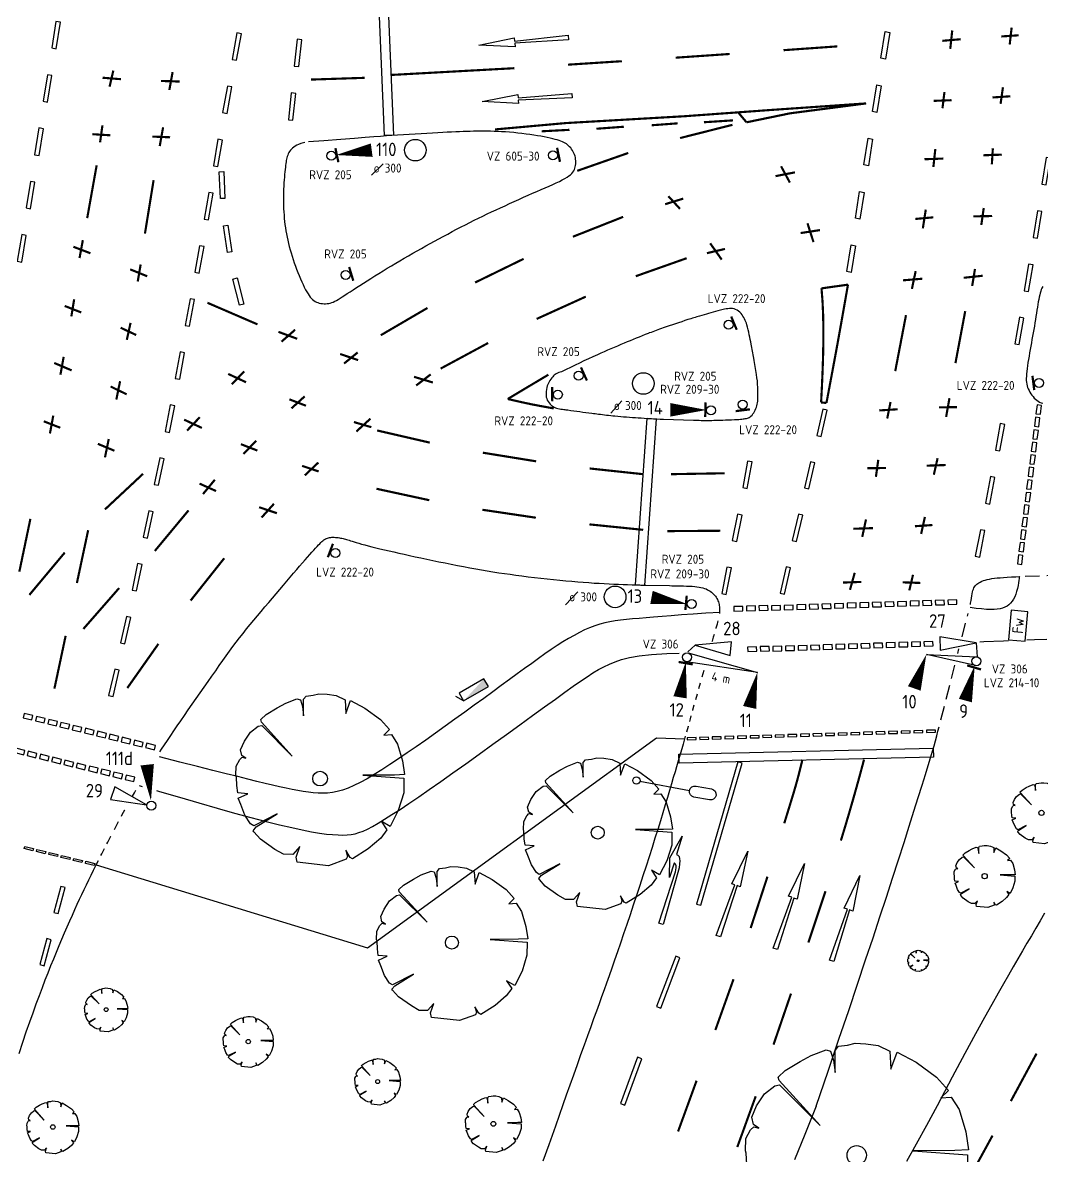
# Model space of a CAD drawing. Header units: metres. Extents: x -2 to 212, y 0 to 148.
# Drawn here: x 75.9 to 132.5, y 36.2 to 99.1 of the extents above; entities that cross this region are included whole.
import ezdxf
from ezdxf.enums import TextEntityAlignment as Align

# ---------------------------------------------------------------- set-up
doc = ezdxf.new("R2010")
doc.units = ezdxf.units.M
doc.header["$LTSCALE"] = 25
doc.linetypes.add('STRICHLINIE2', pattern=[9.525, 6.35, -3.175])
doc.layers.get('0').update_dxf_attribs({"linetype": 'CONTINUOUS'})
for name, color, linetype in [('BSFFUSFURT', 2, 'CONTINUOUS'), ('BT-BM-SYM', 2, 'CONTINUOUS'), ('BT-OF-LIN-ABG', 4, 'CONTINUOUS'), ('BV-BL-SYM', 2, 'CONTINUOUS'), ('BV-FM-SYM', 2, 'CONTINUOUS'), ('BV-SF-LIN-HOH', 5, 'CONTINUOUS'), ('BV-SF-LIN-HOH-AGS', 5, 'STRICHLINIE2'), ('BV-VK-SYM', 2, 'CONTINUOUS'), ('BV-VK-TXT', 2, 'CONTINUOUS'), ('BV-VK-TXT-LSA', 3, 'CONTINUOUS'), ('BW-EW-SYM', 3, 'CONTINUOUS'), ('BW-KM-SYM', 2, 'CONTINUOUS')]:
    doc.layers.add(name, color=color, linetype=linetype)
doc.styles.get("Standard").update_dxf_attribs({"font": 'isocp.shx', "height": 0.5})

# ---------------------------------------------------------------- blocks, each defined once
blk = doc.blocks.new('VKLSAN')
blk.add_lwpolyline([(0, 0, 0, 0.75, 0), (2, 0, 0.75, 0.75, 0)], format="xyseb")
blk = doc.blocks.new('VKLSAF')
for p, q in [((2, 0.375), (0, 0)), ((0, 0), (2, -0.375)), ((2, -0.375), (2, 0.375))]:
    blk.add_line(p, q)
blk = doc.blocks.new('VKLSASK1')
blk.add_lwpolyline([(0, -0.45, 0, 0, 0), (0, 0.15, 0.3, 0, 0), (0, 0.45, 0, 0, 0)], format="xyseb")
blk.add_circle((0, 0), 0.6)
blk = doc.blocks.new('FMPFLL')
blk.add_lwpolyline([(0, -0.289), (1.05, -0.289), (1.064, -0.215), (1.119, -0.13), (1.236, -0.058), (1.345, -0.016), (1.511, 0.027), (1.722, 0.058), (2, 0.062), (5, 0.125), (5, 0), (5, -0.125), (3.5, -0.094), (2, -0.062), (1.876, -0.075), (1.774, -0.098), (1.676, -0.135), (1.595, -0.186), (1.555, -0.251), (1.55, -0.289), (2.4, -0.289), (1.35, -0.589)], close=True)
blk = doc.blocks.new('FMPFLG')
blk.add_lwpolyline([(0, 0), (2, 0.25), (2, 0.0625), (5, 0.125), (5, -0.125), (2, -0.0625), (2, -0.25)], close=True)
blk = doc.blocks.new('BMIST')
blk.add_lwpolyline([(0.506, 0.041), (0.991, 0.004), (0.99, -0.167), (0.925, -0.378), (0.829, -0.566), (0.721, -0.503), (0.788, -0.605), (0.717, -0.704), (0.57, -0.828), (0.382, -0.947), (0.354, -0.933), (0.304, -0.846), (0.324, -0.92), (0.31, -0.952), (0.101, -1.03), (-0.27, -0.988), (-0.283, -0.927), (-0.239, -0.804), (-0.323, -0.896), (-0.431, -0.894), (-0.535, -0.836), (-0.705, -0.716), (-0.782, -0.629), (-0.791, -0.616), (-0.754, -0.569), (-0.509, -0.416), (-0.783, -0.559), (-0.822, -0.535), (-0.888, -0.433), (-0.937, -0.307), (-0.967, -0.23), (-0.853, -0.178), (-0.972, -0.169), (-0.984, -0.083), (-0.988, 0.019), (-0.995, 0.04), (-0.992, 0.149), (-0.949, 0.227), (-0.921, 0.255), (-0.876, 0.242), (-0.923, 0.274), (-0.939, 0.342), (-0.895, 0.442), (-0.824, 0.549), (-0.733, 0.621), (-0.69, 0.629), (-0.328, 0.267), (-0.694, 0.669), (-0.702, 0.7), (-0.639, 0.757), (-0.506, 0.838), (-0.406, 0.892), (-0.273, 0.943), (-0.233, 0.932), (-0.208, 0.851), (-0.194, 0.741), (-0.194, 0.938), (-0.164, 0.976), (-0.083, 0.986), (-0.013, 1.003), (0.083, 0.998), (0.192, 0.981), (0.295, 0.932), (0.305, 0.77), (0.361, 0.923), (0.531, 0.832), (0.714, 0.7), (0.82, 0.58), (0.752, 0.513), (0.846, 0.521), (0.916, 0.409), (0.976, 0.211), (0.999, 0.048), (0.879, 0.043)], close=True)
blk.add_circle((0, 0), 0.0866)
blk = doc.blocks.new('EWKAS03')
blk.add_lwpolyline([(-0.8, -0.25), (0.8, -0.25), (0.8, 0.25), (-0.8, 0.25), (-0.8, -0.25), (-1.05, 0.183)])
blk.add_solid([(-0.8, -0.25), (0.8, -0.25), (0.8, 0.25)])
blk = doc.blocks.new('BLSTRLAM')
blk.add_line((0.2, 0), (3, 0))
blk.add_lwpolyline([(3.3125, 0.3125), (4.1875, 0.3125, -1), (4.1875, -0.3125), (3.3125, -0.3125, -1)], format="xyb", close=True)
blk.add_circle((0, 0), 0.2)
blk = doc.blocks.new('FWSHA01')
blk.add_lwpolyline([(-0.82, -0.465), (0.82, -0.465), (0.82, 0.465), (-0.82, 0.465)], close=True)
blk.add_text('Fw', height=0.6).set_placement((0, 0), align=Align.MIDDLE)
blk = doc.blocks.new('BVKMAN')
blk.add_circle((0, 0), 0.25)
blk = doc.blocks.new('Verkehrszeichen')
at = {"layer": 'BV-VK-SYM', "const_width": 0.125}
blk.add_lwpolyline([(0.305, 0.373), (0.322, -0.426)], dxfattribs=at)
at = {"layer": 'BV-VK-SYM', "rotation": 0.8654267626991108}
blk.add_blockref('BVKMAN', (0, 0), dxfattribs=at)
blk = doc.blocks.new('bvkma280')
for p, q in [((0.022, 0.249), (2.8, 0)), ((2.8, 0), (0.022, -0.249))]:
    blk.add_line(p, q)
blk.add_circle((0, 0), 0.25)
blk = doc.blocks.new('bvkma400')
for p, q in [((0.016, 0.25), (4, 0)), ((4, 0), (0.016, -0.25))]:
    blk.add_line(p, q)
blk.add_circle((0, 0), 0.25)

msp = doc.modelspace()

# ---------------------------------------------------------------- linework, layer by layer
at = {"layer": 'BSFFUSFURT'}
for points in [[(126.599, 59.713), (126.595, 59.833), (126.095, 59.818), (126.099, 59.698)], [(113.305, 59.3), (113.301, 59.42), (112.801, 59.405), (112.805, 59.285)], [(114.005, 59.322), (114.001, 59.442), (113.501, 59.426), (113.505, 59.306)], [(114.704, 59.344), (114.701, 59.464), (114.201, 59.448), (114.205, 59.328)], [(115.404, 59.366), (115.4, 59.485), (114.9, 59.47), (114.904, 59.35)], [(116.104, 59.387), (116.1, 59.507), (115.6, 59.492), (115.604, 59.372)], [(116.803, 59.409), (116.8, 59.529), (116.3, 59.513), (116.304, 59.393)], [(117.503, 59.431), (117.499, 59.551), (116.999, 59.535), (117.003, 59.415)], [(118.203, 59.452), (118.199, 59.572), (117.699, 59.557), (117.703, 59.437)], [(118.902, 59.474), (118.899, 59.594), (118.399, 59.579), (118.403, 59.459)], [(119.602, 59.496), (119.598, 59.616), (119.098, 59.6), (119.102, 59.48)], [(120.302, 59.518), (120.298, 59.638), (119.798, 59.622), (119.802, 59.502)], [(121.001, 59.539), (120.998, 59.659), (120.498, 59.644), (120.501, 59.524)], [(121.701, 59.561), (121.697, 59.681), (121.197, 59.666), (121.201, 59.546)], [(122.401, 59.583), (122.397, 59.703), (121.897, 59.687), (121.901, 59.567)], [(123.1, 59.605), (123.097, 59.725), (122.597, 59.709), (122.6, 59.589)], [(123.8, 59.626), (123.796, 59.746), (123.296, 59.731), (123.3, 59.611)], [(124.5, 59.648), (124.496, 59.768), (123.996, 59.753), (124, 59.633)], [(125.199, 59.67), (125.195, 59.79), (124.696, 59.774), (124.699, 59.654)], [(125.899, 59.692), (125.895, 59.812), (125.395, 59.796), (125.399, 59.676)], [(76.499, 53.246), (76.471, 53.129), (75.985, 53.246), (76.013, 53.363)], [(77.18, 53.081), (77.151, 52.965), (76.665, 53.082), (76.694, 53.199)], [(77.86, 52.917), (77.832, 52.801), (77.346, 52.918), (77.374, 53.035)], [(78.541, 52.753), (78.512, 52.636), (78.026, 52.754), (78.055, 52.87)], [(79.221, 52.589), (79.193, 52.472), (78.707, 52.589), (78.735, 52.706)], [(79.901, 52.424), (79.873, 52.308), (79.387, 52.425), (79.415, 52.542)]]:
    msp.add_lwpolyline(points, close=True, dxfattribs=at)
at = {"layer": 'BT-OF-LIN-ABG'}
for p, q in [((95.058, 47.735), (111.1, 59.392)), ((111.1, 59.392), (112.659, 59.34)), ((79.984, 52.343), (95.058, 47.735))]:
    msp.add_line(p, q, dxfattribs=at)
for points in [[(131.261, 68.363), (131.257, 68.328), (131.248, 68.253), (131.234, 68.145), (131.213, 68.011), (131.185, 67.86), (131.151, 67.7), (131.109, 67.538), (131.06, 67.381), (131.003, 67.237), (130.937, 67.107), (130.861, 66.991), (130.777, 66.887), (130.682, 66.797), (130.576, 66.72), (130.46, 66.657), (130.332, 66.606), (130.191, 66.567), (130.035, 66.541), (129.858, 66.528), (129.656, 66.527), (129.426, 66.537), (129.162, 66.559), (128.862, 66.592), (128.521, 66.637)], [(114.642, 66.365), (113.851, 66.317), (113.14, 66.272), (112.502, 66.228), (111.929, 66.185), (111.413, 66.145), (110.947, 66.106), (110.523, 66.07), (110.134, 66.035), (109.771, 66.003), (109.432, 65.969), (109.112, 65.933), (108.807, 65.892), (108.515, 65.843), (108.231, 65.783), (107.952, 65.71), (107.674, 65.622), (107.393, 65.516), (107.109, 65.393), (106.82, 65.252), (106.525, 65.094), (106.222, 64.92), (105.91, 64.729), (105.588, 64.522), (105.254, 64.3), (104.908, 64.062), (104.548, 63.808), (104.173, 63.539), (103.78, 63.254), (103.368, 62.953), (102.936, 62.636), (102.483, 62.303), (102.006, 61.953), (101.506, 61.587), (100.986, 61.209), (100.453, 60.823), (99.91, 60.432), (99.365, 60.042), (98.821, 59.655), (98.285, 59.276), (97.762, 58.909), (97.256, 58.559), (96.769, 58.226), (96.302, 57.915), (95.856, 57.627), (95.432, 57.364), (95.031, 57.128), (94.654, 56.922), (94.301, 56.749), (93.973, 56.609), (93.666, 56.5), (93.377, 56.42), (93.101, 56.365), (92.833, 56.333), (92.57, 56.321), (92.308, 56.326), (92.042, 56.344), (91.768, 56.374), (91.483, 56.415), (91.184, 56.466), (90.867, 56.527), (90.53, 56.599), (90.169, 56.68), (89.782, 56.771), (89.365, 56.872), (88.912, 56.982), (88.411, 57.106), (87.846, 57.246), (87.199, 57.407), (86.457, 57.593), (85.603, 57.807), (84.621, 58.054), (83.496, 58.337)], [(131.682, 64.84), (132.107, 64.854), (132.783, 64.874)], [(129.066, 64.741), (129.287, 64.75), (130.385, 64.794), (130.651, 64.804)], [(83.333, 56.47), (83.507, 56.419), (84.61, 56.096), (85.679, 55.787), (86.703, 55.496), (87.673, 55.225), (88.581, 54.978), (89.418, 54.758), (90.173, 54.569), (90.842, 54.411), (91.428, 54.284), (91.941, 54.184), (92.388, 54.109), (92.777, 54.056), (93.117, 54.023), (93.415, 54.005), (93.68, 54.001), (93.92, 54.009), (94.144, 54.032), (94.36, 54.072), (94.578, 54.133), (94.807, 54.219), (95.055, 54.332), (95.332, 54.478), (95.646, 54.659), (96.005, 54.877), (96.41, 55.133), (96.861, 55.428), (97.357, 55.759), (97.899, 56.128), (98.485, 56.533), (99.117, 56.974), (99.792, 57.451), (100.51, 57.961), (101.256, 58.496), (102.016, 59.042), (102.775, 59.589), (103.517, 60.126), (104.227, 60.64), (104.889, 61.121), (105.49, 61.556), (106.017, 61.937), (106.478, 62.267), (106.885, 62.552), (107.247, 62.798), (107.577, 63.009), (107.886, 63.192), (108.185, 63.353), (108.486, 63.497), (108.803, 63.629), (109.164, 63.749), (109.601, 63.855), (110.145, 63.947), (110.827, 64.024), (111.68, 64.084), (112.366, 64.111)], [(82.378, 56.753), (82.541, 56.705)]]:
    msp.add_lwpolyline(points, dxfattribs=at)
at = {"layer": 'BV-FM-SYM'}
for points in [[(77.997, 99.161), (77.75, 99.2), (77.511, 97.72), (77.757, 97.68)], [(96.492, 92.874), (95.993, 92.853), (95.715, 99.468), (96.214, 99.489)], [(88.045, 98.514), (87.799, 98.558), (87.532, 97.082), (87.778, 97.038)], [(123.821, 97.106), (123.575, 97.146), (123.812, 98.627), (124.059, 98.587)], [(91.397, 98.18), (91.149, 98.207), (90.985, 96.716), (91.233, 96.689)], [(77.52, 96.199), (77.273, 96.238), (77.036, 94.757), (77.283, 94.718)], [(87.514, 95.562), (87.268, 95.605), (87.007, 94.128), (87.253, 94.085)], [(91.069, 95.198), (90.821, 95.225), (90.657, 93.734), (90.905, 93.707)], [(123.347, 94.144), (123.1, 94.184), (123.337, 95.665), (123.584, 95.625)], [(77.047, 93.236), (76.8, 93.276), (76.564, 91.794), (76.811, 91.755)], [(86.995, 92.607), (86.748, 92.65), (86.492, 91.172), (86.739, 91.129)], [(122.873, 91.182), (122.626, 91.221), (122.863, 92.702), (123.11, 92.663)], [(132.988, 91.599), (132.741, 91.638), (132.508, 90.156), (132.755, 90.117)], [(87.131, 89.362), (86.881, 89.351), (86.815, 90.849), (87.064, 90.86)], [(76.575, 90.274), (76.328, 90.313), (76.089, 88.833), (76.336, 88.793)], [(86.484, 89.651), (86.238, 89.694), (85.983, 88.215), (86.23, 88.173)], [(122.398, 88.22), (122.152, 88.259), (122.389, 89.74), (122.636, 89.701)], [(132.514, 88.635), (132.267, 88.676), (132.023, 87.196), (132.269, 87.156)], [(87.522, 86.402), (87.275, 86.364), (87.046, 87.846), (87.293, 87.885)], [(76.094, 87.312), (75.847, 87.353), (75.601, 85.873), (75.848, 85.832)], [(85.973, 86.695), (85.726, 86.738), (85.465, 85.261), (85.711, 85.218)], [(121.924, 85.257), (121.677, 85.297), (121.914, 86.778), (122.161, 86.738)], [(132.02, 85.676), (131.774, 85.718), (131.521, 84.239), (131.767, 84.197)], [(88.184, 83.489), (87.941, 83.428), (87.576, 84.883), (87.818, 84.944)], [(85.443, 83.741), (85.198, 83.786), (84.926, 82.311), (85.171, 82.266)], [(131.511, 82.719), (131.265, 82.762), (131.005, 81.285), (131.251, 81.241)], [(84.896, 80.791), (84.651, 80.837), (84.376, 79.362), (84.622, 79.316)], [(84.345, 77.841), (84.099, 77.889), (83.812, 76.417), (84.058, 76.369)], [(120.586, 77.606), (120.342, 77.663), (120.003, 76.201), (120.246, 76.145)], [(132.489, 77.869), (132.241, 77.9), (132.18, 77.404), (132.428, 77.373)], [(110.436, 67.869), (109.937, 67.904), (110.588, 77.152), (111.087, 77.117)], [(130.448, 76.812), (130.203, 76.858), (129.93, 75.383), (130.176, 75.337)], [(132.341, 76.678), (132.403, 77.174), (132.155, 77.205), (132.093, 76.709)], [(132.255, 75.983), (132.317, 76.48), (132.069, 76.51), (132.007, 76.014)], [(132.234, 75.785), (131.986, 75.816), (131.924, 75.32), (132.172, 75.289)], [(83.759, 74.897), (83.514, 74.948), (83.209, 73.479), (83.453, 73.429)], [(132.148, 75.09), (131.9, 75.121), (131.838, 74.625), (132.086, 74.594)], [(116.41, 74.728), (116.164, 74.773), (115.896, 73.297), (116.142, 73.252)], [(119.907, 74.684), (119.664, 74.74), (119.324, 73.279), (119.568, 73.223)], [(132.061, 74.396), (131.813, 74.427), (131.752, 73.93), (132, 73.9)], [(129.899, 73.863), (129.653, 73.909), (129.376, 72.435), (129.621, 72.389)], [(131.913, 73.205), (131.975, 73.701), (131.727, 73.732), (131.665, 73.236)], [(131.827, 72.51), (131.889, 73.006), (131.641, 73.037), (131.579, 72.541)], [(83.146, 71.96), (82.901, 72.012), (82.592, 70.544), (82.837, 70.492)], [(115.858, 71.777), (115.613, 71.826), (115.317, 70.356), (115.563, 70.306)], [(119.228, 71.762), (118.985, 71.818), (118.645, 70.357), (118.889, 70.3)], [(131.802, 72.312), (131.554, 72.343), (131.493, 71.846), (131.741, 71.816)], [(131.716, 71.617), (131.468, 71.648), (131.406, 71.152), (131.655, 71.121)], [(129.339, 70.915), (129.093, 70.962), (128.811, 69.489), (129.056, 69.442)], [(131.63, 70.922), (131.382, 70.953), (131.32, 70.457), (131.568, 70.426)], [(131.482, 69.732), (131.544, 70.228), (131.296, 70.259), (131.234, 69.762)], [(131.396, 69.037), (131.457, 69.533), (131.209, 69.564), (131.148, 69.068)], [(82.528, 69.024), (82.284, 69.076), (81.973, 67.609), (82.218, 67.557)], [(115.262, 68.837), (115.017, 68.885), (114.728, 67.413), (114.974, 67.365)], [(118.55, 68.839), (118.306, 68.896), (117.967, 67.435), (118.21, 67.378)], [(117.494, 66.738), (117.502, 66.488), (118.002, 66.504), (117.994, 66.754)], [(118.194, 66.76), (118.202, 66.51), (118.702, 66.526), (118.694, 66.776)], [(118.894, 66.782), (118.902, 66.533), (119.401, 66.548), (119.393, 66.798)], [(120.093, 66.821), (119.593, 66.805), (119.601, 66.555), (120.101, 66.571)], [(120.793, 66.843), (120.293, 66.827), (120.301, 66.577), (120.801, 66.593)], [(120.992, 66.853), (121, 66.603), (121.5, 66.619), (121.492, 66.868)], [(121.691, 66.875), (121.699, 66.625), (122.199, 66.641), (122.191, 66.891)], [(122.391, 66.897), (122.399, 66.647), (122.899, 66.663), (122.891, 66.913)], [(123.591, 66.935), (123.091, 66.919), (123.099, 66.669), (123.598, 66.685)], [(124.29, 66.958), (123.79, 66.942), (123.798, 66.692), (124.298, 66.708)], [(124.49, 66.964), (124.498, 66.714), (124.998, 66.73), (124.99, 66.98)], [(125.19, 66.986), (125.198, 66.736), (125.697, 66.752), (125.689, 67.002)], [(125.889, 67.008), (125.897, 66.759), (126.397, 66.774), (126.389, 67.024)], [(127.089, 67.047), (126.589, 67.031), (126.597, 66.781), (127.097, 66.797)], [(127.788, 67.069), (127.289, 67.053), (127.297, 66.803), (127.796, 66.819)], [(81.902, 66.089), (81.658, 66.143), (81.337, 64.678), (81.581, 64.624)], [(115.398, 66.688), (115.406, 66.438), (115.906, 66.454), (115.898, 66.704)], [(116.098, 66.71), (116.106, 66.46), (116.605, 66.476), (116.597, 66.726)], [(116.797, 66.732), (116.805, 66.482), (117.305, 66.498), (117.297, 66.748)], [(116.169, 64.443), (116.177, 64.193), (116.677, 64.209), (116.669, 64.459)], [(116.869, 64.465), (116.877, 64.215), (117.376, 64.231), (117.368, 64.481)], [(117.566, 64.471), (117.574, 64.221), (118.073, 64.237), (118.065, 64.487)], [(118.265, 64.493), (118.273, 64.243), (118.773, 64.259), (118.765, 64.509)], [(118.965, 64.516), (118.973, 64.266), (119.473, 64.282), (119.465, 64.531)], [(120.164, 64.554), (119.665, 64.538), (119.672, 64.288), (120.172, 64.304)], [(120.864, 64.576), (120.364, 64.56), (120.372, 64.31), (120.872, 64.326)], [(121.063, 64.586), (121.071, 64.336), (121.571, 64.352), (121.563, 64.602)], [(121.763, 64.608), (121.771, 64.358), (122.271, 64.374), (122.263, 64.624)], [(122.462, 64.63), (122.47, 64.38), (122.97, 64.396), (122.962, 64.646)], [(123.662, 64.668), (123.162, 64.652), (123.17, 64.403), (123.67, 64.418)], [(124.361, 64.691), (123.862, 64.675), (123.87, 64.425), (124.369, 64.441)], [(124.561, 64.697), (124.569, 64.447), (125.069, 64.463), (125.061, 64.713)], [(125.261, 64.719), (125.269, 64.469), (125.769, 64.485), (125.761, 64.735)], [(125.961, 64.741), (125.969, 64.492), (126.468, 64.508), (126.46, 64.757)], [(81.253, 63.159), (81.01, 63.215), (80.674, 61.753), (80.918, 61.697)], [(76.473, 60.638), (75.987, 60.756), (75.927, 60.514), (76.413, 60.395)], [(76.667, 60.594), (76.608, 60.351), (77.093, 60.232), (77.153, 60.475)], [(77.347, 60.427), (77.288, 60.185), (77.773, 60.066), (77.833, 60.309)], [(78.027, 60.261), (77.968, 60.018), (78.453, 59.9), (78.513, 60.143)], [(79.193, 59.976), (78.707, 60.095), (78.648, 59.852), (79.133, 59.734)], [(79.873, 59.81), (79.387, 59.929), (79.328, 59.686), (79.813, 59.567)], [(80.067, 59.763), (80.008, 59.52), (80.493, 59.401), (80.553, 59.644)], [(80.747, 59.597), (80.688, 59.354), (81.173, 59.235), (81.233, 59.478)], [(81.427, 59.43), (81.368, 59.187), (81.853, 59.069), (81.913, 59.312)], [(82.593, 59.145), (82.107, 59.264), (82.048, 59.021), (82.533, 58.903)], [(76.014, 58.701), (75.528, 58.82), (75.469, 58.577), (75.955, 58.458)], [(76.208, 58.657), (76.149, 58.414), (76.635, 58.295), (76.694, 58.538)], [(83.273, 58.979), (82.787, 59.098), (82.728, 58.855), (83.213, 58.736)], [(112.358, 58), (112.347, 58.5), (126.479, 58.828), (126.491, 58.328)], [(76.888, 58.491), (76.829, 58.248), (77.315, 58.129), (77.374, 58.372)], [(77.568, 58.324), (77.509, 58.082), (77.995, 57.963), (78.054, 58.206)], [(78.734, 58.039), (78.248, 58.158), (78.189, 57.915), (78.675, 57.797)], [(79.414, 57.873), (78.928, 57.992), (78.869, 57.749), (79.355, 57.63)], [(115.871, 58), (115.632, 58.07), (113.321, 50.169), (113.561, 50.099)], [(79.608, 57.826), (79.549, 57.583), (80.035, 57.464), (80.094, 57.707)], [(80.288, 57.66), (80.229, 57.417), (80.715, 57.298), (80.774, 57.541)], [(80.968, 57.493), (80.909, 57.251), (81.395, 57.132), (81.454, 57.375)], [(82.134, 57.209), (81.648, 57.327), (81.589, 57.084), (82.075, 56.966)], [(78.255, 51.085), (78.013, 51.148), (77.634, 49.697), (77.876, 49.634)], [(77.487, 48.183), (77.246, 48.25), (76.847, 46.804), (77.088, 46.737)], [(112.404, 47.188), (112.17, 47.276), (111.112, 44.469), (111.346, 44.381)], [(110.29, 41.574), (110.055, 41.661), (109.106, 39.083), (109.34, 38.997)]]:
    msp.add_lwpolyline(points, close=True, dxfattribs=at)
at = {"layer": 'BV-FM-SYM', "const_width": 0.12}
for points in [[(130.832, 98.857), (130.723, 97.911)], [(126.982, 98.118), (128.006, 98.207)], [(127.422, 97.669), (127.532, 98.692)], [(130.254, 98.36), (131.226, 98.426)], [(118.16, 97.598), (121.153, 97.81)], [(106.187, 96.793), (109.181, 96.986)], [(112.175, 97.182), (115.168, 97.387)], [(80.726, 95.567), (80.934, 96.466)], [(84.227, 96.38), (84.047, 95.387)], [(96.377, 96.223), (103.215, 96.598)], [(80.334, 96.068), (81.356, 95.987)], [(83.578, 95.889), (84.625, 95.855)], [(91.91, 95.965), (94.9, 96.063)], [(126.991, 94.374), (127.099, 95.274)], [(129.769, 94.972), (130.765, 95.038)], [(130.348, 95.54), (130.216, 94.617)], [(102.134, 93.196), (106.078, 93.55), (112.641, 93.928), (117.486, 94.279), (122.752, 94.642)], [(116.105, 93.592), (118.53, 94.092), (120.802, 94.388), (122.752, 94.642)], [(126.498, 94.783), (127.492, 94.82)], [(80.198, 92.478), (80.33, 93.424)], [(83.699, 93.314), (83.512, 92.269)], [(104.722, 93.092), (106.272, 93.174)], [(107.77, 93.234), (109.291, 93.346)], [(110.841, 93.428), (112.286, 93.535)], [(112.414, 92.716), (115.323, 93.452)], [(113.737, 93.595), (115.357, 93.7)], [(79.775, 92.932), (80.775, 92.87)], [(83.097, 92.799), (84.091, 92.76)], [(106.703, 90.896), (109.535, 91.888)], [(126.484, 91.109), (126.593, 92.109)], [(129.788, 92.152), (129.732, 91.252)], [(125.991, 91.541), (127.039, 91.578)], [(129.263, 91.76), (130.287, 91.796)], [(79.483, 88.267), (80.009, 91.204)], [(117.716, 90.601), (118.795, 90.813)], [(118.026, 91.148), (118.514, 90.242)], [(83.172, 90.377), (82.691, 87.41)], [(112.41, 88.783), (111.767, 89.486)], [(111.587, 89.043), (112.591, 89.354)], [(125.9, 87.699), (126.062, 88.745)], [(129.281, 88.835), (129.148, 87.889)], [(106.463, 87.236), (109.252, 88.339)], [(125.484, 88.224), (126.479, 88.313)], [(128.703, 88.367), (129.75, 88.386)], [(120.184, 87.605), (119.111, 87.44)], [(119.491, 87.986), (119.826, 86.936)], [(79.057, 86.049), (79.242, 87.047)], [(114.087, 86.871), (114.727, 85.964)], [(78.718, 86.678), (79.662, 86.318)], [(114.908, 86.558), (113.906, 86.323)], [(82.452, 85.693), (82.29, 84.747)], [(101.03, 84.692), (103.726, 86.008)], [(109.953, 85.043), (112.781, 86.043)], [(81.87, 85.424), (82.819, 85.04)], [(125.292, 84.336), (125.501, 85.328)], [(128.171, 84.956), (129.219, 85.068)], [(128.796, 85.447), (128.64, 84.501)], [(120.248, 78.031), (120.292, 78.887), (120.329, 79.733), (120.357, 80.563), (120.373, 81.376), (120.375, 82.166), (120.36, 82.93), (120.326, 83.665), (120.271, 84.368)], [(120.271, 84.368), (121.741, 84.574)], [(120.546, 78.004), (120.758, 79.135), (120.924, 80.023), (121.059, 80.746), (121.175, 81.381), (121.287, 82.004), (121.41, 82.692), (121.556, 83.523), (121.741, 84.574)], [(124.8, 84.815), (125.871, 84.903)], [(78.603, 82.807), (78.759, 83.759)], [(104.445, 82.668), (107.176, 83.908)], [(78.234, 83.39), (79.155, 83.029)], [(86.161, 83.568), (88.942, 82.368)], [(95.793, 81.766), (98.383, 83.28)], [(127.71, 80.215), (128.253, 83.101)], [(81.892, 82.452), (81.684, 81.506)], [(124.366, 79.77), (124.964, 82.883)], [(81.34, 82.182), (82.207, 81.776)], [(90.107, 81.952), (91.149, 81.566)], [(90.276, 81.406), (91.032, 82.07)], [(99.117, 79.912), (101.757, 81.335)], [(77.997, 79.572), (78.176, 80.565)], [(93.537, 80.721), (94.533, 80.383)], [(93.753, 80.193), (94.508, 80.81)], [(77.652, 80.225), (78.619, 79.812)], [(87.316, 79.615), (88.305, 79.154)], [(87.508, 79.039), (88.212, 79.757)], [(97.639, 79.454), (98.682, 79.139)], [(97.756, 78.974), (98.564, 79.59)], [(105.1, 79.571), (104.674, 79.318), (104.343, 79.121), (104.079, 78.963), (103.855, 78.83), (103.646, 78.705), (103.425, 78.572), (103.165, 78.417), (102.84, 78.222)], [(80.78, 78.918), (81.677, 78.482)], [(81.31, 79.211), (81.101, 78.19)], [(90.715, 78.203), (91.634, 77.848)], [(90.832, 77.705), (91.564, 78.369)], [(105.401, 77.697), (104.971, 77.776), (104.632, 77.838), (104.355, 77.891), (104.109, 77.94), (103.865, 77.991), (103.592, 78.051), (103.26, 78.126), (102.84, 78.222)], [(120.546, 78.004), (120.248, 78.031)], [(123.921, 77.137), (124.106, 78.054)], [(127.378, 78.272), (127.192, 77.227)], [(123.475, 77.586), (124.5, 77.652)], [(126.8, 77.757), (127.8, 77.771)], [(77.07, 76.984), (77.99, 76.624)], [(77.414, 76.308), (77.599, 77.301)], [(84.868, 77.075), (85.856, 76.614)], [(85.031, 76.471), (85.74, 77.212)], [(94.296, 76.942), (95.264, 76.657)], [(94.437, 76.42), (95.216, 77.131)], [(98.513, 75.799), (95.59, 76.474)], [(80.076, 75.731), (80.996, 75.348)], [(80.681, 76), (80.472, 74.979)], [(88.021, 75.713), (88.935, 75.358)], [(88.162, 75.168), (88.871, 75.908)], [(104.422, 74.76), (101.46, 75.239)], [(126.718, 74.933), (126.51, 74.017)], [(91.422, 74.507), (92.343, 74.198)], [(91.569, 73.979), (92.325, 74.695)], [(110.378, 74.044), (107.395, 74.363)], [(122.823, 74.376), (123.847, 74.389)], [(123.292, 73.897), (123.424, 74.843)], [(126.118, 74.518), (127.165, 74.554)], [(82.582, 74.063), (80.469, 72.089)], [(85.915, 72.942), (86.573, 73.736)], [(111.909, 74.046), (114.899, 74.097)], [(85.723, 73.523), (86.642, 73.109)], [(98.485, 72.601), (95.553, 73.236)], [(89.169, 71.637), (89.856, 72.402)], [(83.238, 69.779), (85.11, 72.033)], [(89.029, 72.212), (90.02, 71.879)], [(104.405, 71.628), (101.437, 72.069)], [(76.328, 71.565), (75.714, 68.628)], [(110.366, 70.954), (107.381, 71.257)], [(122.533, 70.559), (122.741, 71.533)], [(125.458, 71.155), (126.435, 71.221)], [(126.013, 71.67), (125.804, 70.725)], [(79.537, 70.934), (78.911, 68)], [(111.707, 70.882), (114.65, 70.904)], [(122.04, 71.014), (123.134, 71.05)], [(78.236, 69.69), (76.272, 67.341)], [(85.228, 67.026), (87.094, 69.376)], [(121.46, 68.025), (122.484, 68.061)], [(121.854, 67.623), (122.115, 68.568)], [(124.777, 68.038), (125.753, 68.005)], [(125.354, 68.459), (125.147, 67.59)], [(81.256, 67.72), (79.269, 65.448)], [(78.286, 65.066), (77.662, 62.132)], [(81.711, 62.167), (83.438, 64.619)], [(119.211, 58.19), (119.1, 57.74), (119.009, 57.376), (118.925, 57.055), (118.836, 56.736), (118.731, 56.378), (118.598, 55.939), (118.426, 55.378), (118.201, 54.653)], [(117.268, 51.688), (116.336, 48.836)], [(120.49, 50.879), (119.541, 48.033)], [(115.383, 45.992), (114.374, 43.167)], [(118.576, 45.193), (117.604, 42.355)], [(132.212, 41.859), (130.787, 39.22)], [(113.33, 40.354), (112.304, 37.535)], [(116.616, 39.49), (115.593, 36.67)], [(129.771, 37.308), (128.331, 34.676)]]:
    msp.add_lwpolyline(points, dxfattribs=at)
msp.add_lwpolyline([(122.634, 58.198, -0.001513), (122.447, 57.5, -0.001513), (122.256, 56.803, -0.003393), (121.812, 55.245, -0.003393), (121.346, 53.693)], format="xyb", dxfattribs=at)
at = {"layer": 'BV-SF-LIN-HOH'}
for p, q in [((111.497, 77.099), (113.156, 77.045)), ((110.522, 67.882), (111.819, 67.855))]:
    msp.add_line(p, q, dxfattribs=at)
for points in [[(91.57, 92.476), (91.49, 92.456), (91.349, 92.413), (91.229, 92.368), (91.125, 92.32), (91.036, 92.269), (90.958, 92.216), (90.89, 92.159), (90.829, 92.099), (90.776, 92.037), (90.729, 91.973), (90.689, 91.906), (90.654, 91.838), (90.625, 91.768), (90.599, 91.697), (90.577, 91.625), (90.558, 91.55), (90.542, 91.472), (90.528, 91.388), (90.515, 91.298), (90.502, 91.199), (90.49, 91.091), (90.478, 90.973), (90.465, 90.842), (90.451, 90.7), (90.437, 90.548), (90.424, 90.389), (90.412, 90.222), (90.401, 90.05), (90.392, 89.874), (90.385, 89.696), (90.381, 89.516), (90.38, 89.335), (90.382, 89.154), (90.386, 88.973), (90.394, 88.792), (90.404, 88.612), (90.416, 88.434), (90.432, 88.257), (90.449, 88.081), (90.47, 87.908), (90.494, 87.735), (90.521, 87.563), (90.551, 87.39), (90.585, 87.218), (90.622, 87.044), (90.663, 86.869), (90.708, 86.692), (90.756, 86.513), (90.808, 86.333), (90.864, 86.152), (90.923, 85.971), (90.984, 85.789), (91.048, 85.609), (91.115, 85.428), (91.185, 85.25), (91.256, 85.074), (91.328, 84.902), (91.4, 84.737), (91.472, 84.58), (91.544, 84.432), (91.614, 84.295), (91.682, 84.171), (91.748, 84.061), (91.812, 83.964), (91.875, 83.88), (91.938, 83.807), (92.003, 83.744), (92.07, 83.691), (92.14, 83.646), (92.213, 83.608), (92.292, 83.577), (92.375, 83.551), (92.46, 83.532), (92.548, 83.52), (92.637, 83.513), (92.725, 83.513), (92.813, 83.519), (92.898, 83.531), (92.981, 83.55), (93.063, 83.575), (93.146, 83.608), (93.232, 83.648), (93.324, 83.697), (93.423, 83.754), (93.531, 83.82), (93.651, 83.896), (93.785, 83.981), (93.931, 84.076), (94.089, 84.179), (94.259, 84.29), (94.438, 84.407), (94.628, 84.529), (94.826, 84.657), (95.032, 84.789), (95.244, 84.924), (95.463, 85.061), (95.687, 85.201), (95.915, 85.341), (96.147, 85.483), (96.382, 85.625), (96.618, 85.766), (96.855, 85.906), (97.092, 86.045), (97.329, 86.182), (97.567, 86.319), (97.806, 86.454), (98.045, 86.588), (98.285, 86.722), (98.527, 86.855), (98.77, 86.989), (99.014, 87.122), (99.26, 87.255), (99.506, 87.387), (99.753, 87.519), (100, 87.649), (100.247, 87.777), (100.492, 87.903), (100.737, 88.027), (100.98, 88.148), (101.222, 88.267), (101.463, 88.383), (101.706, 88.499), (101.949, 88.614), (102.194, 88.728), (102.442, 88.843), (102.693, 88.959), (102.947, 89.075), (103.204, 89.193), (103.461, 89.309), (103.718, 89.425), (103.971, 89.539), (104.22, 89.65), (104.463, 89.757), (104.699, 89.861), (104.924, 89.959), (105.14, 90.053), (105.343, 90.142), (105.533, 90.227), (105.709, 90.309), (105.869, 90.388), (106.012, 90.464), (106.138, 90.538), (106.244, 90.61), (106.333, 90.68), (106.405, 90.75), (106.464, 90.821), (106.511, 90.892), (106.547, 90.964), (106.574, 91.039), (106.594, 91.116), (106.609, 91.197), (106.619, 91.281), (106.622, 91.366), (106.621, 91.453), (106.613, 91.541), (106.599, 91.628), (106.58, 91.714), (106.554, 91.798), (106.521, 91.88), (106.483, 91.959), (106.439, 92.034), (106.391, 92.105), (106.338, 92.173), (106.282, 92.236), (106.224, 92.294), (106.163, 92.347), (106.1, 92.395), (106.033, 92.437), (105.962, 92.476), (105.885, 92.512), (105.799, 92.546), (105.704, 92.579), (105.597, 92.611), (105.478, 92.643), (105.344, 92.677), (105.197, 92.711), (105.038, 92.746), (104.866, 92.781), (104.683, 92.815), (104.49, 92.849), (104.288, 92.881), (104.077, 92.913), (103.858, 92.942), (103.634, 92.969), (103.406, 92.994), (103.177, 93.017), (102.948, 93.037), (102.722, 93.055), (102.5, 93.069), (102.286, 93.081), (102.08, 93.09), (101.881, 93.095), (101.688, 93.099), (101.499, 93.1), (101.313, 93.099), (101.129, 93.096), (100.943, 93.092), (100.756, 93.087), (100.566, 93.081), (100.37, 93.074), (100.166, 93.066), (99.952, 93.057), (99.726, 93.047), (99.487, 93.035), (99.231, 93.023), (98.957, 93.008), (98.663, 92.993), (98.354, 92.976), (98.033, 92.958), (97.705, 92.939), (97.374, 92.919), (97.045, 92.899), (96.721, 92.878), (96.408, 92.856), (96.103, 92.834), (95.777, 92.81), (95.397, 92.78), (94.926, 92.743), (94.33, 92.697), (93.573, 92.638), (92.621, 92.565), (91.771, 92.501)], [(132.555, 84.466), (132.515, 84.387), (132.48, 84.301), (132.448, 84.209), (132.418, 84.109), (132.391, 84), (132.365, 83.882), (132.34, 83.755), (132.314, 83.617), (132.289, 83.47), (132.263, 83.315), (132.237, 83.153), (132.21, 82.984), (132.182, 82.811), (132.154, 82.634), (132.124, 82.454), (132.093, 82.273), (132.062, 82.09), (132.029, 81.906), (131.996, 81.721), (131.962, 81.535), (131.929, 81.349), (131.895, 81.162), (131.861, 80.975), (131.828, 80.788), (131.796, 80.603), (131.765, 80.421), (131.737, 80.244), (131.711, 80.073), (131.689, 79.91), (131.67, 79.756), (131.656, 79.613), (131.648, 79.482), (131.644, 79.362), (131.647, 79.251), (131.655, 79.148), (131.67, 79.051), (131.691, 78.958), (131.719, 78.868), (131.754, 78.779), (131.797, 78.69), (131.845, 78.601), (131.9, 78.515), (131.96, 78.431), (132.023, 78.352), (132.09, 78.277), (132.16, 78.209), (132.231, 78.149), (132.303, 78.097), (132.379, 78.052), (132.463, 78.016), (132.556, 77.987)], [(83.527, 58.626), (83.616, 58.762), (83.778, 59.008), (83.947, 59.261), (84.121, 59.522), (84.302, 59.791), (84.49, 60.068), (84.685, 60.354), (84.888, 60.65), (85.098, 60.955), (85.314, 61.266), (85.534, 61.582), (85.756, 61.9), (85.977, 62.216), (86.196, 62.528), (86.411, 62.834), (86.62, 63.131), (86.821, 63.416), (87.016, 63.69), (87.206, 63.956), (87.393, 64.214), (87.578, 64.467), (87.763, 64.715), (87.95, 64.961), (88.141, 65.205), (88.335, 65.449), (88.535, 65.694), (88.737, 65.938), (88.942, 66.183), (89.149, 66.427), (89.357, 66.671), (89.564, 66.914), (89.772, 67.157), (89.977, 67.399), (90.18, 67.638), (90.379, 67.873), (90.574, 68.103), (90.763, 68.326), (90.945, 68.541), (91.119, 68.745), (91.285, 68.938), (91.441, 69.118), (91.587, 69.285), (91.724, 69.439), (91.85, 69.581), (91.967, 69.711), (92.073, 69.829), (92.169, 69.935), (92.256, 70.03), (92.332, 70.113), (92.401, 70.186), (92.462, 70.25), (92.518, 70.304), (92.57, 70.351), (92.62, 70.391), (92.669, 70.425), (92.72, 70.453), (92.773, 70.477), (92.828, 70.497), (92.886, 70.513), (92.946, 70.525), (93.008, 70.533), (93.072, 70.539), (93.139, 70.541), (93.206, 70.54), (93.276, 70.537), (93.346, 70.531), (93.417, 70.523), (93.489, 70.513), (93.559, 70.501), (93.629, 70.487), (93.698, 70.471), (93.764, 70.455), (93.829, 70.437), (93.894, 70.417), (93.961, 70.396), (94.034, 70.372), (94.115, 70.346), (94.206, 70.317), (94.311, 70.285), (94.431, 70.249), (94.569, 70.209), (94.725, 70.166), (94.898, 70.12), (95.087, 70.07), (95.292, 70.018), (95.511, 69.963), (95.744, 69.906), (95.99, 69.847), (96.249, 69.786), (96.519, 69.724), (96.801, 69.66), (97.093, 69.595), (97.394, 69.528), (97.705, 69.461), (98.024, 69.392), (98.35, 69.323), (98.683, 69.253), (99.022, 69.183), (99.363, 69.113), (99.707, 69.044), (100.05, 68.976), (100.391, 68.91), (100.729, 68.847), (101.061, 68.787), (101.386, 68.73), (101.706, 68.676), (102.023, 68.624), (102.339, 68.575), (102.656, 68.529), (102.976, 68.483), (103.301, 68.439), (103.633, 68.396), (103.974, 68.353), (104.322, 68.311), (104.674, 68.27), (105.027, 68.231), (105.379, 68.193), (105.728, 68.157), (106.071, 68.124), (106.405, 68.094), (106.728, 68.067), (107.041, 68.042), (107.343, 68.021), (107.637, 68.001), (107.922, 67.984), (108.2, 67.969), (108.471, 67.955), (108.736, 67.942), (108.995, 67.931), (109.25, 67.921), (109.501, 67.912), (109.75, 67.903), (109.998, 67.896), (110.244, 67.889), (110.492, 67.883), (110.522, 67.882)], [(128.539, 66.815), (128.551, 66.88), (128.576, 67.029), (128.6, 67.167), (128.622, 67.294), (128.643, 67.407), (128.664, 67.506), (128.685, 67.591), (128.709, 67.666), (128.735, 67.731), (128.765, 67.788), (128.801, 67.839), (128.842, 67.886), (128.891, 67.93), (128.949, 67.974), (129.015, 68.016), (129.09, 68.056), (129.173, 68.095), (129.266, 68.131), (129.369, 68.164), (129.48, 68.195), (129.601, 68.221), (129.733, 68.244), (129.875, 68.264), (130.031, 68.281), (130.201, 68.296), (130.388, 68.31), (130.592, 68.323), (130.816, 68.337), (131.06, 68.351), (131.261, 68.363)], [(111.819, 67.855), (111.965, 67.853), (112.189, 67.848), (112.401, 67.843), (112.598, 67.838), (112.778, 67.832), (112.942, 67.826), (113.091, 67.817), (113.228, 67.807), (113.353, 67.794), (113.468, 67.778), (113.574, 67.758), (113.674, 67.733), (113.768, 67.704), (113.857, 67.67), (113.94, 67.631), (114.018, 67.589), (114.091, 67.543), (114.158, 67.494), (114.221, 67.441), (114.278, 67.386), (114.33, 67.329), (114.377, 67.27), (114.419, 67.209), (114.457, 67.146), (114.49, 67.082), (114.519, 67.016), (114.543, 66.949), (114.564, 66.881), (114.58, 66.812), (114.593, 66.743), (114.602, 66.672), (114.607, 66.601), (114.61, 66.53), (114.609, 66.458), (114.605, 66.385), (114.598, 66.312), (114.596, 66.299)], [(114.516, 65.899), (114.496, 65.82), (114.467, 65.719), (114.436, 65.608), (114.401, 65.487), (114.4, 65.483)], [(114.3, 65.142), (114.258, 65), (114.193, 64.777), (114.184, 64.746)], [(113.729, 63.15), (113.672, 62.949), (113.624, 62.778)], [(113.527, 62.434), (113.438, 62.116)], [(113.357, 61.827), (113.267, 61.504)], [(113.185, 61.211), (113.106, 60.931), (113.102, 60.916)], [(113.02, 60.623), (112.974, 60.461), (112.93, 60.305)], [(112.858, 60.046), (112.855, 60.036), (112.767, 59.723)], [(119.978, 38.939), (120.642, 40.893), (121.241, 42.66), (121.783, 44.263), (122.273, 45.723), (122.721, 47.06), (123.132, 48.297), (123.514, 49.454), (123.874, 50.554), (124.218, 51.612), (124.546, 52.626), (124.854, 53.589), (125.142, 54.493), (125.406, 55.33), (125.646, 56.093), (125.859, 56.776), (126.043, 57.369), (126.197, 57.871), (126.325, 58.292), (126.431, 58.651), (126.521, 58.962), (126.599, 59.243), (126.671, 59.509), (126.741, 59.778), (126.8, 60.014)], [(112.704, 59.498), (112.659, 59.34), (112.578, 59.053), (112.504, 58.792), (112.434, 58.546), (112.365, 58.305), (112.293, 58.058), (112.217, 57.794), (112.133, 57.505), (112.04, 57.189), (111.94, 56.847), (111.831, 56.48), (111.715, 56.09), (111.591, 55.678), (111.459, 55.243), (111.32, 54.788), (111.173, 54.313), (111.019, 53.821), (110.86, 53.314), (110.695, 52.795), (110.525, 52.266), (110.352, 51.73), (110.175, 51.189), (109.997, 50.646), (109.817, 50.103), (109.636, 49.564), (109.457, 49.032), (109.28, 48.511), (109.106, 48.004), (108.937, 47.514), (108.775, 47.045), (108.619, 46.6), (108.472, 46.182), (108.331, 45.782), (108.192, 45.394), (108.055, 45.01), (107.914, 44.62), (107.768, 44.217), (107.615, 43.793), (107.45, 43.34), (107.273, 42.851), (107.085, 42.332), (106.89, 41.791), (106.69, 41.234), (106.489, 40.67), (106.29, 40.105), (106.095, 39.548), (105.909, 39.006)], [(81.999, 56.153), (82.108, 56.342), (82.194, 56.489)], [(81.387, 55.048), (81.435, 55.137), (81.579, 55.401), (81.58, 55.403)], [(80.992, 54.306), (81.128, 54.562), (81.226, 54.746)], [(80.579, 53.513), (80.629, 53.61), (80.798, 53.934), (80.801, 53.941)], [(80.246, 52.862), (80.297, 52.962), (80.444, 53.25)], [(75.707, 41.872), (75.907, 42.495), (76.102, 43.076), (76.292, 43.621), (76.476, 44.134), (76.654, 44.621), (76.826, 45.084), (76.992, 45.526), (77.154, 45.949), (77.313, 46.356), (77.469, 46.748), (77.623, 47.129), (77.776, 47.5), (77.928, 47.864), (78.079, 48.22), (78.229, 48.567), (78.376, 48.906), (78.521, 49.234), (78.663, 49.552), (78.801, 49.858), (78.935, 50.152), (79.065, 50.434), (79.191, 50.707), (79.317, 50.974), (79.442, 51.238), (79.57, 51.504), (79.702, 51.774), (79.839, 52.053), (79.984, 52.343), (80.109, 52.591)], [(132.664, 49.654), (132.418, 49.238), (132.173, 48.823), (131.929, 48.407), (131.683, 47.987), (131.434, 47.561), (131.181, 47.127), (130.923, 46.681), (130.657, 46.223), (130.379, 45.744), (130.075, 45.213), (129.726, 44.596), (129.315, 43.857), (128.824, 42.96), (128.234, 41.869), (127.528, 40.549), (126.688, 38.965)], [(105.909, 39.006), (105.499, 37.823), (105.127, 36.787), (104.791, 35.884)], [(119.978, 38.939), (119.338, 37.37), (118.767, 35.957)], [(126.688, 38.965), (126.097, 37.865), (125.531, 36.835), (124.989, 35.871)]]:
    msp.add_lwpolyline(points, dxfattribs=at)
for points in [[(113.156, 77.045, 0.000339), (113.363, 77.041, 0.010812), (114.286, 77.039, 0.00754), (115.608, 77.086, 0.020961), (115.919, 77.115, 0.026965), (116.157, 77.16, 0.128156), (116.352, 77.266, 0.083363), (116.556, 77.533, 0.054816), (116.679, 77.846, 0.05413), (116.733, 78.182, 0.025505), (116.733, 78.868, 0.024493), (116.662, 79.579, 0.005447), (116.516, 80.482, 0.006187), (116.369, 81.275, 0.007989), (116.258, 81.79, 0.007358), (116.121, 82.345, 0.053697), (115.998, 82.667, 0.051058), (115.801, 82.972, 0.123474), (115.502, 83.199, 0.131997), (115.153, 83.248, 0.017813), (114.805, 83.193, 0.020261), (114.504, 83.122, 0.004016), (113.501, 82.832, 0.006194), (112.854, 82.63, 0.004513), (111.472, 82.167, 0.008082), (110.707, 81.889, 0.005306), (110.651, 81.867, 0.000219), (109.308, 81.32, 0.010359), (107.828, 80.681, 0.007579), (105.837, 79.735)], [(105.837, 79.735, 0.065027), (105.532, 79.616, 0.086718), (105.339, 79.462, 0.056351), (105.145, 79.185, 0.055619), (105.016, 78.867, 0.090814), (104.973, 78.409, 0.124486), (105.084, 78.089, 0.090031), (105.358, 77.802, 0.121905), (105.632, 77.69, 0.000902), (105.966, 77.642, 0.001405), (106.181, 77.612, 0.000378), (107.513, 77.433, 0.001391), (107.875, 77.385, 0.008874), (108.79, 77.284, 0.006228), (110.096, 77.179, 0.002496), (110.751, 77.138, 0.002203), (111.493, 77.099, 0.000028), (111.497, 77.099, 0.002076)]]:
    msp.add_lwpolyline(points, format="xyb", dxfattribs=at)
at = {"layer": 'BV-SF-LIN-HOH-AGS', "ltscale": 0.005}
for p, q in [((131.592, 68.376), (133.725, 68.459)), ((128.077, 65.008), (128.41, 66.309)), ((127.84, 64.082), (127.906, 64.34)), ((126.899, 60.398), (127.678, 63.445))]:
    msp.add_line(p, q, dxfattribs=at)
at = {"layer": 'BV-VK-SYM'}
for p, q in [((113.249, 64.554), (112.845, 64.17)), ((128.854, 64.676), (128.921, 63.893))]:
    msp.add_line(p, q, dxfattribs=at)
for points, const_width in [([(116.105, 93.592), (115.637, 94.147)], 0.12), ([(113.123, 63.48), (112.335, 63.615)], 0.125), ([(129.13, 63.197), (128.363, 63.425)], 0.125)]:
    msp.add_lwpolyline(points, dxfattribs=dict(at, const_width=const_width))
at = {"layer": 'BV-VK-TXT'}
for p, q in [((95.272, 90.649), (95.917, 91.293)), ((108.577, 77.442), (109.187, 78.122)), ((106.053, 66.787), (106.737, 67.502))]:
    msp.add_line(p, q, dxfattribs=at)

# ---------------------------------------------------------------- block references
at = {"layer": 'BT-BM-SYM'}
for p, xscale, yscale, zscale in [((92.418, 57.134), 4.698290958658847, 4.698290958658847, 4.698290958658847), ((107.842, 54.135), 4.147251265821835, 4.147251265821835, 4.147251265821835), ((132.486, 55.232), 1.673076142990298, 1.673076142990298, 1.673076142990298), ((129.333, 51.718), 1.698376093429524, 1.698376093429524, 1.698376093429524), ((99.743, 48.028), 4.211008081175488, 4.211008081175488, 4.211008081175488), ((125.641, 47.018), 0.579823190796402, 0.579823190796402, 0.579823190796402), ((80.536, 44.302), 1.201524278933384, 1.201524278933384, 1.201524278933384), ((88.427, 42.526), 1.395788920429936, 1.395788920429936, 1.395788920429936), ((122.225, 36.213), 6.210590315271963, 6.210590315271963, 6.210590315271963), ((95.617, 40.307), 1.26930776102379, 1.26930776102379, 1.26930776102379), ((77.575, 37.783), 1.446212157517106, 1.446212157517106, 1.446212157517106), ((102.045, 37.96), 1.554654547688309, 1.554654547688309, 1.554654547688309)]:
    msp.add_blockref('BMIST', p, dxfattribs=dict(at, xscale=xscale, yscale=yscale, zscale=zscale))
at = {"layer": 'BV-BL-SYM', "rotation": 349.3122523949082}
msp.add_blockref('BLSTRLAM', (109.989, 57.032), dxfattribs=at)
at = {"layer": 'BV-FM-SYM'}
for name, p, rotation in [('FMPFLG', (101.232, 97.871), 4.918628391073127), ('FMPFLG', (101.426, 94.753), 3.690967052339505), ('FMPFLL', (112.807, 53.846), 253.0245479252303), ('FMPFLG', (116.179, 53.103), 250.7831846072635), ('FMPFLG', (119.326, 52.413), 251.0686055090329), ('FMPFLG', (122.398, 51.757), 251.7830638086217)]:
    msp.add_blockref(name, p, dxfattribs=dict(at, rotation=rotation))
at = {"layer": 'BV-VK-SYM'}
for name, p, rotation in [('VKLSASK1', (97.71, 92.046), 91.42944432198126), ('Verkehrszeichen', (93.04, 91.732), 10.73519785641264), ('VKLSAN', (93.305, 91.775), 7.709284020166903), ('Verkehrszeichen', (105.351, 91.759), 10.23481465452325), ('Verkehrszeichen', (93.84, 85.115), 15.49182548637729), ('Verkehrszeichen', (115.106, 82.346), 21.51948801047882), ('Verkehrszeichen', (106.776, 79.514), 23.08349126158327), ('VKLSASK1', (110.374, 79.083), 268.6618887435842), ('Verkehrszeichen', (132.352, 79.119), 186.0051608672449), ('Verkehrszeichen', (105.625, 78.469), 179.6443640163767), ('Verkehrszeichen', (114.132, 77.591), 177.9099862512645), ('Verkehrszeichen', (115.891, 77.913), 275.9579228675317), ('VKLSAN', (113.88, 77.614), 179.8297038203551), ('Verkehrszeichen', (93.273, 69.665), 158.0847066945215), ('VKLSASK1', (108.807, 67.229), 265.6619216583548), ('VKLSAN', (112.794, 66.838), 169.6465031926649), ('Verkehrszeichen', (113.054, 66.84), 173.2757836283975), ('VKLSAF', (113.249, 64.554), 354.2518205594931), ('VKLSAF', (128.854, 64.676), 181.1235166246463), ('VKLSAN', (126.093, 64.029), 250.4518974520064), ('bvkma280', (128.875, 63.656), 172.2084091535785), ('VKLSAN', (112.736, 63.627), 260.7990532788136), ('bvkma400', (112.8, 63.878), 347.7951261776383), ('VKLSAN', (128.781, 63.404), 255.0014445521794), ('VKLSAN', (116.71, 63.042), 257.568261983236), ('VKLSAN', (83.025, 55.917), 96.03939569381056), ('VKLSAF', (82.783, 55.675), 161.0607179137405), ('BVKMAN', (83.042, 55.637), 163.6204600949199)]:
    msp.add_blockref(name, p, dxfattribs=dict(at, rotation=rotation))
at = {"layer": 'BW-EW-SYM', "rotation": 30.10226776238472}
msp.add_blockref('EWKAS03', (100.955, 62.066), dxfattribs=at)
at = {"layer": 'BW-KM-SYM', "rotation": 84.83357276333123}
msp.add_blockref('FWSHA01', (131.193, 65.628), dxfattribs=at)

# ---------------------------------------------------------------- texts
at = {"layer": 'BV-VK-TXT'}
for s, p in [('VZ 605-30', (101.674, 91.463)), ('RVZ 205', (91.815, 90.428)), ('o 300', (95.399, 90.799)), ('RVZ 205', (92.648, 86.029)), ('LVZ 222-20', (113.95, 83.547)), ('RVZ 205', (104.485, 80.602)), ('RVZ 205', (112.085, 79.239)), ('RVZ 209-30', (111.308, 78.512)), ('LVZ 222-20', (127.785, 78.727)), ('o 300', (108.744, 77.611)), ('RVZ 222-20', (102.1, 76.761)), ('LVZ 222-20', (115.701, 76.266)), ('RVZ 205', (111.394, 69.073)), ('LVZ 222-20', (92.203, 68.359)), ('RVZ 209-30', (110.762, 68.257)), ('o 300', (106.262, 66.98)), ('VZ 306', (110.337, 64.36)), ('VZ 306', (129.727, 62.977)), ('LVZ 214-10', (129.291, 62.209))]:
    msp.add_text(s, height=0.5, dxfattribs=at).set_placement(p)
msp.add_text('4 m', height=0.5, rotation=350.09392, dxfattribs=at).set_placement((114.131, 62.58))
at = {"layer": 'BV-VK-TXT-LSA'}
for s, p in [('110', (95.527, 91.711)), ('14', (110.612, 77.362)), ('13', (109.5, 66.895)), ('27', (126.242, 65.515)), ('28', (114.809, 65.098)), ('10', (124.759, 61.033)), ('12', (111.828, 60.577)), ('9', (127.916, 60.506)), ('11', (115.729, 59.992)), ('111d', (80.517, 57.883)), ('29', (79.405, 56.091))]:
    msp.add_text(s, height=0.75, dxfattribs=at).set_placement(p)

doc.saveas('drawing.dxf')
